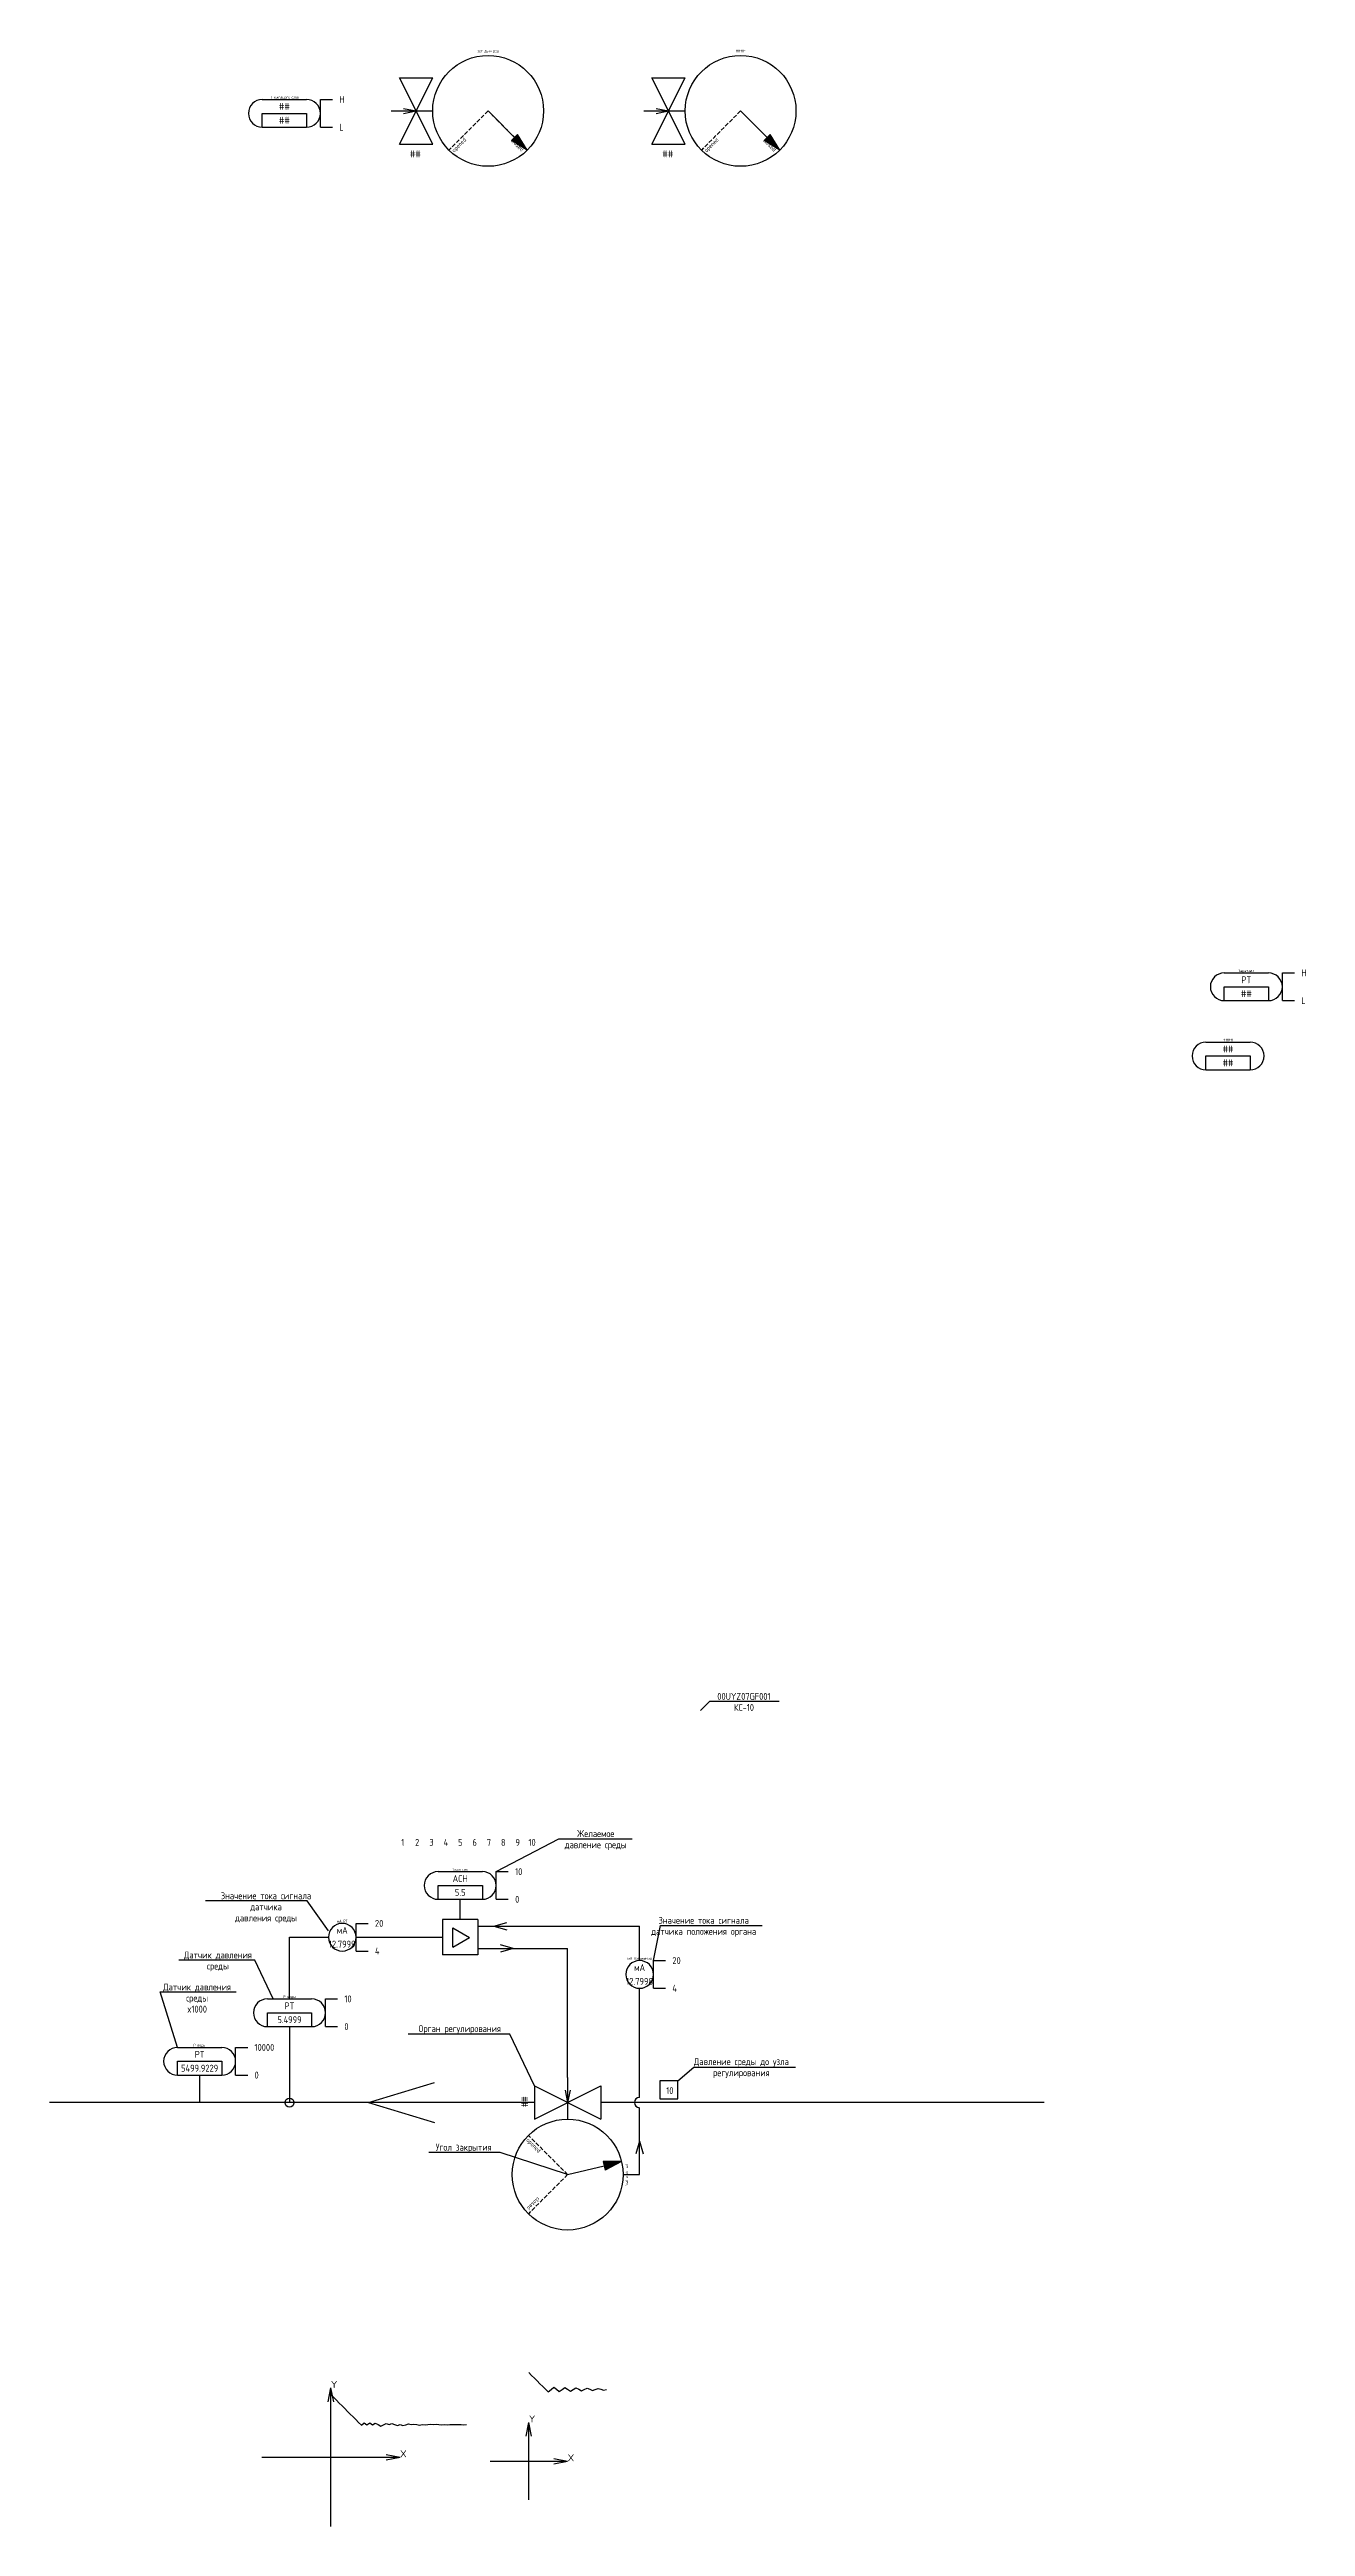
# Model space of a CAD drawing. Header units: millimetres. Extents: x 46022 to 46476, y 19721 to 20615.
import ezdxf
from ezdxf import colors
from ezdxf.entities.mleader import LeaderData, LeaderLine
from ezdxf.enums import TextEntityAlignment as Align
from ezdxf.math import Vec2, Vec3

# ---------------------------------------------------------------- set-up
doc = ezdxf.new("R2010")
doc.units = ezdxf.units.MM
doc.linetypes.add('GOST2.303 4', pattern=[7, 5, -2, 0])
doc.layers.add('com_text', color=254, linetype='Continuous', lineweight=25)
doc.layers.add('невидимые_аттрибуты', color=201, linetype='Continuous', lineweight=0, plot=False)
doc.styles.add('BNP', font='cs_gost2304.shx')
doc.styles.add('GOST 2.304', font='CS_Gost2304.shx')
doc.styles.get("Standard").update_dxf_attribs({"font": 'txt.shx'})

# ---------------------------------------------------------------- blocks, each defined once
blk = doc.blocks.new('reg_sensor')
at = {"color": 0, "linetype": 'Continuous', "lineweight": -2}
for p, q in [((-8, 5), (8, 5)), ((-8, -5), (8, -5))]:
    blk.add_line(p, q, dxfattribs=at)
at = {"color": 0, "ltscale": 100}
for p, q in [((-8, -5), (-8, 0)), ((-8, 0), (8, 0)), ((8, 0), (8, -5)), ((13, -5), (13, 5)), ((13, 5), (17.36, 5)), ((13, -5), (17.36, -5))]:
    blk.add_line(p, q, dxfattribs=at)
at = {"color": 0, "linetype": 'Continuous', "lineweight": -2}
for centre, start, end in [((-8, 0), 90, 270), ((8, 0), 270, 90)]:
    blk.add_arc(centre, 5, start, end, dxfattribs=at)
at = {"color": 0, "linetype": 'Continuous', "lineweight": -2, "style": 'GOST 2.304', "flags": 8}
for tag, p in [('ID', (0, 2.5)), ('VAL', (0, -2.5))]:
    blk.add_attdef(tag, text='', height=2.5, dxfattribs=at).set_placement(p, align=Align.MIDDLE_CENTER)
at = {"color": 0, "linetype": 'Continuous', "lineweight": -2, "ltscale": 100, "style": 'GOST 2.304', "flags": 8}
for tag, p in [('LIM_MAX', (19.83, 5)), ('LIM_MIN', (19.83, -5))]:
    blk.add_attdef(tag, text='', height=2.5, dxfattribs=at).set_placement(p, align=Align.MIDDLE_LEFT)
at = {"layer": 'невидимые_аттрибуты', "style": 'GOST 2.304', "flags": 8}
blk.add_attdef('DESCRIPTION', text='', height=1, dxfattribs=at).set_placement((0, 5), align=Align.BOTTOM_CENTER)
blk = doc.blocks.new('*U5')
at = {"ltscale": 100}
blk.add_hatch(color=256, dxfattribs=at).paths.add_polyline_path([(40.15, -14.15), (36.68, -8.48), (34.49, -10.67)])
at = {"color": 0, "lineweight": -2}
for p, q in [((-6, 12), (6, 12)), ((6, -12), (-6, 12)), ((-6, -12), (6, 12)), ((-9, 0), (6, 0)), ((-4.5, 0.9), (0, 0)), ((-4.5, -0.9), (0, 0)), ((-6, -12), (6, -12))]:
    blk.add_line(p, q, dxfattribs=at)
at = {"linetype": 'GOST2.303 4', "ltscale": 0.3}
for q in [(11.86, -14.15), (40.15, -14.15)]:
    blk.add_line((26.01, 0), q, dxfattribs=at)
at = {"ltscale": 100}
for p, q in [((26.01, 0), (35.58, -9.58)), ((36.68, -8.48), (34.49, -10.67)), ((40.15, -14.15), (36.68, -8.48)), ((40.15, -14.15), (34.49, -10.67))]:
    blk.add_line(p, q, dxfattribs=at)
at = {"color": 0, "lineweight": -2}
blk.add_circle((26.01, 0), 20.01, dxfattribs=at)
at = {"linetype": 'Continuous', "ltscale": 100, "style": 'GOST 2.304'}
for s, rotation, p in [('opened', 45, (15.45, -12.3)), ('closed', 315, (36.56, -12.3))]:
    blk.add_text(s, height=1.5, rotation=rotation, dxfattribs=at).set_placement(p, align=Align.MIDDLE_CENTER)
at = {"color": 0, "linetype": 'Continuous', "lineweight": -2, "style": 'GOST 2.304', "flags": 8}
blk.add_attdef('VAL', text='', height=2.5, dxfattribs=at).set_placement((-0.27, -15.53), align=Align.MIDDLE_CENTER)
at = {"layer": 'невидимые_аттрибуты', "style": 'GOST 2.304', "flags": 8}
blk.add_attdef('DESCRIPTION', text='', height=1, dxfattribs=at).set_placement((26.01, 20.85), align=Align.BOTTOM_CENTER)
blk = doc.blocks.new('*U62')
at = {"ltscale": 100}
blk.add_hatch(color=256, dxfattribs=at).paths.add_polyline_path([(21.34, 19.45), (21.34, 12.81), (24.35, 13.53)])
for p, q in [((21.34, 19.45), (21.34, 12.81)), ((21.34, 19.45), (24.35, 13.53)), ((21.34, 12.81), (24.35, 13.53)), ((26.01, 0), (22.84, 13.17))]:
    blk.add_line(p, q, dxfattribs=at)
at = {"color": 0, "lineweight": -2}
for p, q in [((-6, 12), (6, 12)), ((6, -12), (-6, 12)), ((-6, -12), (6, 12)), ((-9, 0), (6, 0)), ((-4.5, 0.9), (0, 0)), ((-4.5, -0.9), (0, 0)), ((-6, -12), (6, -12))]:
    blk.add_line(p, q, dxfattribs=at)
at = {"linetype": 'GOST2.303 4', "ltscale": 0.3}
for q in [(11.86, -14.15), (40.15, -14.15)]:
    blk.add_line((26.01, 0), q, dxfattribs=at)
at = {"color": 0, "lineweight": -2}
blk.add_circle((26.01, 0), 20.01, dxfattribs=at)
at = {"linetype": 'Continuous', "ltscale": 100, "style": 'GOST 2.304'}
for s, rotation, p in [('opened', 45, (15.45, -12.3)), ('closed', 315, (36.56, -12.3))]:
    blk.add_text(s, height=1.5, rotation=rotation, dxfattribs=at).set_placement(p, align=Align.MIDDLE_CENTER)
at = {"color": 0, "linetype": 'Continuous', "lineweight": -2, "style": 'GOST 2.304', "flags": 8}
blk.add_attdef('VAL', text='', height=2.5, dxfattribs=at).set_placement((-0.27, -15.53), align=Align.MIDDLE_CENTER)
at = {"layer": 'невидимые_аттрибуты', "style": 'GOST 2.304', "flags": 8}
blk.add_attdef('DESCRIPTION', text='', height=1, dxfattribs=at).set_placement((26.01, 20.85), align=Align.BOTTOM_CENTER)
blk = doc.blocks.new('reg_задатчик')
at = {"color": 0, "linetype": 'Continuous', "lineweight": -2}
for p, q in [((-8, 5), (8, 5)), ((-8, -5), (8, -5))]:
    blk.add_line(p, q, dxfattribs=at)
at = {"color": 0, "ltscale": 100}
for p, q in [((-8, -5), (-8, 0)), ((-8, 0), (8, 0)), ((8, 0), (8, -5))]:
    blk.add_line(p, q, dxfattribs=at)
at = {"color": 0, "linetype": 'Continuous', "lineweight": -2}
for centre, start, end in [((-8, 0), 90, 270), ((8, 0), 270, 90)]:
    blk.add_arc(centre, 5, start, end, dxfattribs=at)
at = {"color": 0, "linetype": 'Continuous', "lineweight": -2, "style": 'GOST 2.304', "flags": 8}
for tag, p in [('ID', (0, 2.5)), ('VAL', (0, -2.5))]:
    blk.add_attdef(tag, text='', height=2.5, dxfattribs=at).set_placement(p, align=Align.MIDDLE_CENTER)
at = {"layer": 'невидимые_аттрибуты', "style": 'GOST 2.304', "flags": 8}
blk.add_attdef('DESCRIPTION', text='', height=1, dxfattribs=at).set_placement((0, 5), align=Align.BOTTOM_CENTER)
blk = doc.blocks.new('reg_mA')
at = {"color": 0, "ltscale": 100}
for p, q in [((5, -5), (5, 5)), ((5, 5), (9.36, 5)), ((5, -5), (9.36, -5))]:
    blk.add_line(p, q, dxfattribs=at)
at = {"color": 0, "linetype": 'Continuous', "lineweight": -2}
for start, end in [(90, 270), (270, 90)]:
    blk.add_arc((0, 0), 5, start, end, dxfattribs=at)
at = {"linetype": 'Continuous', "ltscale": 100, "style": 'GOST 2.304'}
blk.add_text('мА', height=2.5, dxfattribs=at).set_placement((0, 2.5), align=Align.MIDDLE_CENTER)
at = {"color": 0, "linetype": 'Continuous', "lineweight": -2, "ltscale": 100, "style": 'GOST 2.304', "flags": 8}
for tag, p in [('LIM_MAX', (11.83, 5)), ('LIM_MIN', (11.83, -5))]:
    blk.add_attdef(tag, text='', height=2.5, dxfattribs=at).set_placement(p, align=Align.MIDDLE_LEFT)
at = {"color": 0, "linetype": 'Continuous', "lineweight": -2, "style": 'GOST 2.304', "flags": 8}
blk.add_attdef('VAL', text='', height=2.5, dxfattribs=at).set_placement((0, -2.5), align=Align.MIDDLE_CENTER)
at = {"layer": 'невидимые_аттрибуты', "style": 'GOST 2.304', "flags": 8}
blk.add_attdef('DESCRIPTION', text='', height=1, dxfattribs=at).set_placement((0, 5), align=Align.BOTTOM_CENTER)
blk = doc.blocks.new('_None')

msp = doc.modelspace()

# ---------------------------------------------------------------- linework, layer by layer
at = {"linetype": 'Continuous', "lineweight": -2}
for p, q in [((46446.28, 20281.98), (46462.28, 20281.98)), ((46446.28, 20271.98), (46462.28, 20271.98))]:
    msp.add_line(p, q, dxfattribs=at)
at = {"ltscale": 100}
for p, q in [((46446.28, 20271.98), (46446.28, 20276.98)), ((46446.28, 20276.98), (46462.28, 20276.98)), ((46462.28, 20276.98), (46462.28, 20271.98)), ((46467.28, 20271.98), (46467.28, 20281.98)), ((46467.28, 20281.98), (46471.65, 20281.98)), ((46467.28, 20271.98), (46471.65, 20271.98)), ((46170.31, 19940.22), (46170.31, 19947.49)), ((46163.9, 19940.22), (46163.9, 19927.4)), ((46176.72, 19940.22), (46163.9, 19940.22)), ((46167.69, 19937.19), (46173.64, 19933.68)), ((46176.72, 19940.22), (46176.72, 19927.4)), ((46176.72, 19937.82), (46235.11, 19937.82)), ((46108.64, 19911.53), (46108.64, 19933.81)), ((46108.64, 19933.81), (46122.69, 19933.81)), ((46132.69, 19933.81), (46163.9, 19933.81)), ((46176.72, 19927.4), (46163.9, 19927.4)), ((46167.69, 19930.16), (46173.64, 19933.68)), ((46176.72, 19929.79), (46209.11, 19929.79)), ((46209.11, 19883.11), (46209.11, 19929.79)), ((46108.64, 19901.53), (46108.64, 19874.11)), ((46197.11, 19874.11), (46021.95, 19874.11)), ((46381.23, 19874.11), (46221.11, 19874.11))]:
    msp.add_line(p, q, dxfattribs=at)
for p, q in [((46167.69, 19930.16), (46167.69, 19937.19)), ((46182.45, 19937.82), (46187.09, 19939.15)), ((46182.45, 19937.82), (46187.09, 19936.5)), ((46235.11, 19925.37), (46235.11, 19937.82)), ((46189.44, 19929.79), (46184.8, 19931.11)), ((46189.44, 19929.79), (46184.8, 19928.47)), ((46235.11, 19875.96), (46235.11, 19915.37)), ((46076.18, 19884.02), (46076.18, 19874.11)), ((46137.18, 19874.11), (46160.99, 19881.34)), ((46137.18, 19874.11), (46160.99, 19866.88)), ((46235.11, 19848.1), (46235.11, 19872.26)), ((46235.11, 19860.18), (46233.79, 19855.54)), ((46235.11, 19860.18), (46236.43, 19855.54)), ((46229.11, 19848.1), (46235.11, 19848.1)), ((46122.61, 19766.06), (46123.61, 19771.06)), ((46123.61, 19721.06), (46123.61, 19771.06)), ((46124.61, 19766.06), (46123.61, 19771.06)), ((46194.11, 19753.62), (46195.11, 19758.62)), ((46195.11, 19730.62), (46195.11, 19758.62)), ((46196.11, 19753.62), (46195.11, 19758.62)), ((46143.61, 19747.06), (46148.61, 19746.06)), ((46098.61, 19746.06), (46148.61, 19746.06)), ((46143.61, 19745.06), (46148.61, 19746.06)), ((46181.11, 19744.62), (46209.11, 19744.62)), ((46204.11, 19745.62), (46209.11, 19744.62)), ((46204.11, 19743.62), (46209.11, 19744.62))]:
    msp.add_line(p, q)
at = {"color": 4}
for p, q in [((46195.11, 19776.61), (46196.11, 19775.61)), ((46196.11, 19775.61), (46197.11, 19774.61)), ((46197.11, 19774.61), (46198.11, 19773.61)), ((46198.11, 19773.61), (46199.11, 19772.61)), ((46123.61, 19768.62), (46124.61, 19767.62)), ((46124.61, 19767.62), (46125.61, 19766.62)), ((46125.61, 19766.62), (46126.61, 19765.62)), ((46126.61, 19765.62), (46127.61, 19764.62)), ((46127.61, 19764.62), (46128.61, 19763.62)), ((46199.11, 19772.61), (46200.11, 19771.61)), ((46200.11, 19771.61), (46201.11, 19770.61)), ((46201.11, 19770.61), (46202.11, 19769.61)), ((46202.11, 19769.61), (46203.11, 19770.51)), ((46203.11, 19770.51), (46204.11, 19771.41)), ((46204.11, 19771.41), (46205.11, 19770.6)), ((46205.11, 19770.6), (46206.11, 19769.79)), ((46206.11, 19769.79), (46207.11, 19770.52)), ((46207.11, 19770.52), (46208.11, 19771.25)), ((46208.11, 19771.25), (46209.11, 19770.59)), ((46209.11, 19770.59), (46210.11, 19769.93)), ((46210.11, 19769.93), (46211.11, 19770.52)), ((46211.11, 19770.52), (46212.11, 19771.12)), ((46212.11, 19771.12), (46213.11, 19770.58)), ((46213.11, 19770.58), (46214.11, 19770.05)), ((46214.11, 19770.05), (46215.11, 19770.53)), ((46215.11, 19770.53), (46216.11, 19771.01)), ((46216.11, 19771.01), (46217.11, 19770.58)), ((46217.11, 19770.58), (46218.11, 19770.15)), ((46218.11, 19770.15), (46219.11, 19770.54)), ((46219.11, 19770.54), (46220.11, 19770.92)), ((46220.11, 19770.92), (46221.11, 19770.57)), ((46221.11, 19770.57), (46222.11, 19770.23)), ((46222.11, 19770.23), (46223.11, 19770.54)), ((46128.61, 19763.62), (46129.61, 19762.62)), ((46129.61, 19762.62), (46130.61, 19761.62)), ((46130.61, 19761.62), (46131.61, 19760.62)), ((46131.61, 19760.62), (46132.61, 19759.62)), ((46132.61, 19759.62), (46133.61, 19758.62)), ((46133.61, 19758.62), (46134.61, 19757.62)), ((46134.61, 19757.62), (46135.61, 19758.52)), ((46135.61, 19758.52), (46136.61, 19757.71)), ((46136.61, 19757.71), (46137.61, 19758.44)), ((46137.61, 19758.44), (46138.61, 19757.78)), ((46138.61, 19757.78), (46139.61, 19758.37)), ((46139.61, 19758.37), (46140.61, 19757.84)), ((46140.61, 19757.84), (46141.61, 19757.31)), ((46141.61, 19757.31), (46142.61, 19757.79)), ((46142.61, 19757.79), (46143.61, 19758.27)), ((46143.61, 19758.27), (46144.61, 19757.83)), ((46144.61, 19757.83), (46145.61, 19758.22)), ((46145.61, 19758.22), (46146.61, 19757.87)), ((46146.61, 19757.87), (46147.61, 19757.52)), ((46147.61, 19757.52), (46148.61, 19757.84)), ((46148.61, 19757.84), (46149.61, 19757.56)), ((46149.61, 19757.56), (46150.61, 19757.81)), ((46150.61, 19757.81), (46151.61, 19758.06)), ((46151.61, 19758.06), (46152.61, 19757.84)), ((46152.61, 19757.84), (46153.61, 19758.04)), ((46153.61, 19758.04), (46154.61, 19757.86)), ((46154.61, 19757.86), (46155.61, 19757.67)), ((46155.61, 19757.67), (46156.61, 19757.84)), ((46156.61, 19757.84), (46157.61, 19757.69)), ((46157.61, 19757.69), (46158.61, 19757.82)), ((46158.61, 19757.82), (46159.61, 19757.96)), ((46159.61, 19757.96), (46160.61, 19757.84)), ((46160.61, 19757.84), (46161.61, 19757.95)), ((46161.61, 19757.95), (46162.61, 19757.85)), ((46162.61, 19757.85), (46163.61, 19757.75)), ((46163.61, 19757.75), (46164.61, 19757.84)), ((46164.61, 19757.84), (46165.61, 19757.76)), ((46165.61, 19757.76), (46166.61, 19757.83)), ((46166.61, 19757.83), (46167.61, 19757.9)), ((46167.61, 19757.9), (46168.61, 19757.84)), ((46168.61, 19757.84), (46169.61, 19757.89)), ((46169.61, 19757.89), (46170.61, 19757.84)), ((46170.61, 19757.84), (46171.61, 19757.79)), ((46171.61, 19757.79), (46172.61, 19757.84))]:
    msp.add_line(p, q, dxfattribs=at)
msp.add_lwpolyline([(46242.43, 19875.45), (46248.97, 19875.45), (46248.97, 19881.98), (46242.43, 19881.98)], close=True)
at = {"ltscale": 100}
msp.add_circle((46108.64, 19874.11), 1.63, dxfattribs=at)
at = {"linetype": 'Continuous', "lineweight": -2}
for centre, start, end in [((46446.28, 20276.98), 90, 270), ((46462.28, 20276.98), 270, 90)]:
    msp.add_arc(centre, 5, start, end, dxfattribs=at)
msp.add_arc((46235.11, 19874.11), 1.85, 90, 270)

# ---------------------------------------------------------------- block references
ref = msp.add_blockref('*U5', (46154.37, 20593.22))
ref.add_attrib('DESCRIPTION', 'рег дым рец', dxfattribs={"layer": 'невидимые_аттрибуты', "height": 1, "style": 'GOST 2.304'}).set_placement((46180.37, 20614.07), align=Align.BOTTOM_CENTER)
ref.add_attrib('VAL', '##', dxfattribs={"color": 0, "linetype": 'Continuous', "lineweight": -2, "height": 2.5, "style": 'GOST 2.304'}).set_placement((46154.09, 20577.69), align=Align.MIDDLE_CENTER)
ref = msp.add_blockref('*U5', (46245.58, 20593.22))
ref.add_attrib('DESCRIPTION', '####', dxfattribs={"layer": 'невидимые_аттрибуты', "height": 1, "style": 'GOST 2.304'}).set_placement((46271.59, 20614.07), align=Align.BOTTOM_CENTER)
ref.add_attrib('VAL', '##', dxfattribs={"color": 0, "linetype": 'Continuous', "lineweight": -2, "height": 2.5, "style": 'GOST 2.304'}).set_placement((46245.31, 20577.69), align=Align.MIDDLE_CENTER)
at = {"ltscale": 100}
for p, values in [((46106.79, 20592.34), {'ID': '##', 'VAL': '##', 'LIM_MAX': 'H', 'LIM_MIN': 'L', 'DESCRIPTION': 'T кипящего слоя'}), ((46170.31, 19952.49), {'ID': 'ACH', 'VAL': '5.5', 'LIM_MAX': '10', 'LIM_MIN': '0', 'DESCRIPTION': 'задатчик'}), ((46108.64, 19906.53), {'ID': 'PT', 'VAL': '5.4999', 'LIM_MAX': '10', 'LIM_MIN': '0', 'DESCRIPTION': 'P воды'}), ((46076.18, 19889.02), {'ID': 'PT', 'VAL': '5499.9229', 'LIM_MAX': '10000', 'LIM_MIN': '0', 'DESCRIPTION': 'P воды'})]:
    msp.add_blockref('reg_sensor', p, dxfattribs=at).add_auto_attribs(values)
ref = msp.add_blockref('reg_задатчик', (46447.67, 20251.99))
ref.add_attrib('DESCRIPTION', '####', dxfattribs={"layer": 'невидимые_аттрибуты', "height": 1, "style": 'GOST 2.304'}).set_placement((46447.67, 20256.99), align=Align.BOTTOM_CENTER)
ref.add_attrib('VAL', '##', dxfattribs={"color": 0, "linetype": 'Continuous', "lineweight": -2, "height": 2.5, "style": 'GOST 2.304'}).set_placement((46447.67, 20249.49), align=Align.MIDDLE_CENTER)
ref.add_attrib('ID', '##', dxfattribs={"color": 0, "linetype": 'Continuous', "lineweight": -2, "height": 2.5, "style": 'GOST 2.304'}).set_placement((46447.67, 20254.49), align=Align.MIDDLE_CENTER)
for p, values in [((46127.69, 19933.81), {'VAL': '12.7999', 'LIM_MAX': '20', 'LIM_MIN': '4', 'DESCRIPTION': 'мА PT'}), ((46235.11, 19920.37), {'VAL': '12.7998', 'LIM_MAX': '20', 'LIM_MIN': '4', 'DESCRIPTION': 'мА положения'})]:
    msp.add_blockref('reg_mA', p).add_auto_attribs(values)
ref = msp.add_blockref('*U62', (46209.11, 19874.11), dxfattribs=dict(rotation=270))
ref.add_attrib('DESCRIPTION', 'рег дым рец', dxfattribs={"layer": 'невидимые_аттрибуты', "height": 1, "rotation": 270, "style": 'GOST 2.304'}).set_placement((46229.96, 19848.1), align=Align.BOTTOM_CENTER)
ref.add_attrib('VAL', '##', dxfattribs={"color": 0, "linetype": 'Continuous', "lineweight": -2, "height": 2.5, "rotation": 270, "style": 'GOST 2.304'}).set_placement((46193.58, 19874.38), align=Align.MIDDLE_CENTER)

# ---------------------------------------------------------------- texts
at = {"linetype": 'Continuous', "ltscale": 100, "style": 'GOST 2.304'}
for s, p in [('H', (46474.11, 20281.98)), ('L', (46474.11, 20271.98))]:
    msp.add_text(s, height=2.5, dxfattribs=at).set_placement(p, align=Align.MIDDLE_LEFT)
for s, p in [('##', (46454.28, 20274.48)), ('PT', (46454.28, 20279.48)), ('1', (46149.57, 19968.04)), ('2', (46154.75, 19968.04)), ('3', (46159.94, 19968.04)), ('4', (46165.13, 19968.04)), ('5', (46170.31, 19968.04)), ('6', (46175.5, 19968.04)), ('7', (46180.69, 19968.04)), ('8', (46185.87, 19968.04)), ('9', (46191.06, 19968.04)), ('10', (46196.25, 19968.04)), ('10', (46246.04, 19878.44))]:
    msp.add_text(s, height=2.5, dxfattribs=at).set_placement(p, align=Align.MIDDLE_CENTER)
for s, p in [('Y', (46123.61, 19771.06)), ('Y', (46195.11, 19758.62)), ('X', (46148.61, 19746.06)), ('X', (46209.11, 19744.62))]:
    msp.add_text(s, height=2.5).set_placement(p)
at = {"layer": 'невидимые_аттрибуты', "ltscale": 100, "style": 'GOST 2.304'}
msp.add_text('задатчик', height=1, dxfattribs=at).set_placement((46454.28, 20281.98), align=Align.BOTTOM_CENTER)

# ---------------------------------------------------------------- leaders
at = {"layer": 'com_text'}
ml = msp.add_multileader_mtext('Standard', dxfattribs=at)
ml.set_content('\\pxa0.4,se0.88;{\\C256;00UYZ07GF001\\PКС-10}', color=7, style='BNP')
ml.set_leader_properties(color=256)
ml.set_arrow_properties(name='NONE')
ml.build(insert=Vec2(0, 0))
ml.multileader.update_dxf_attribs({"has_dogleg": 0, "text_left_attachment_type": 6, "text_right_attachment_type": 6, "dogleg_length": 1, "arrow_head_size": 0.5})
ctx = ml.context
ctx.base_point, ctx.char_height, ctx.arrow_head_size, ctx.landing_gap_size, ctx.plane_origin = Vec3(46260.51, 20019.01), 2.5, 0.5, 1, Vec3(46285.58, 19938.07)
ctx.left_attachment, ctx.right_attachment, ctx.text_align_type = 6, 6, 1
notes = []
notes.append((ctx, [(0, (1, 1, 0), (46259.51, 20019.01), (1, 0), 1, [(0, [(46257.11, 20015.61)], 0, [])])]))
ctx.mtext.insert, ctx.mtext.alignment, ctx.mtext.line_spacing_factor, ctx.mtext.line_spacing_style, ctx.mtext.flow_direction = Vec3(46272.79, 20022.01), 2, 0.96, 2, 5
ml = msp.add_multileader_mtext('Standard', dxfattribs=at)
ml.set_content('Желаемое давление среды', color=7, style='BNP')
ml.set_leader_properties(color=256)
ml.set_arrow_properties(name='NONE')
ml.build(insert=Vec2(0, 0))
ml.multileader.update_dxf_attribs({"has_dogleg": 0, "text_left_attachment_type": 6, "text_right_attachment_type": 6, "dogleg_length": 1, "arrow_head_size": 0.5})
ctx = ml.context
ctx.base_point, ctx.char_height, ctx.arrow_head_size, ctx.landing_gap_size, ctx.plane_origin = Vec3(46205.91, 19969.32), 2.5, 0.5, 1, Vec3(46228.7, 19983.04)
ctx.left_attachment, ctx.right_attachment, ctx.text_align_type = 6, 6, 1
notes.append((ctx, [(1, (1, 1, 0), (46204.91, 19969.32), (1, 0), 1, [(0, [(46183.31, 19957.49)], 0, [])])]))
ctx.mtext.insert, ctx.mtext.width, ctx.mtext.alignment, ctx.mtext.line_spacing_factor, ctx.mtext.line_spacing_style, ctx.mtext.flow_direction = Vec3(46219.26, 19972.45), 25.2538, 2, 0.96, 2, 5
ml = msp.add_multileader_mtext('Standard', dxfattribs=at)
ml.set_content('Значение тока сигнала датчика\\Pдавления среды', color=7, style='BNP')
ml.set_leader_properties(color=256)
ml.set_arrow_properties(name='NONE')
ml.build(insert=Vec2(0, 0))
ml.multileader.update_dxf_attribs({"has_dogleg": 0, "text_left_attachment_type": 6, "text_right_attachment_type": 6, "dogleg_length": 1, "arrow_head_size": 0.5})
ctx = ml.context
ctx.base_point, ctx.char_height, ctx.arrow_head_size, ctx.landing_gap_size, ctx.plane_origin = Vec3(46085.35, 19946.9), 2.5, 0.5, 1, Vec3(46122.69, 19936.16)
ctx.left_attachment, ctx.right_attachment, ctx.text_align_type = 6, 6, 1
notes.append((ctx, [(0, (1, 1, 0), (46115.99, 19946.9), (-1, 0), 1, [(0, [(46122.69, 19936.16)], 0, [])])]))
ctx.mtext.insert, ctx.mtext.width, ctx.mtext.alignment, ctx.mtext.line_spacing_factor, ctx.mtext.line_spacing_style, ctx.mtext.flow_direction = Vec3(46100.17, 19950.03), 35.3806, 2, 0.96, 2, 5
ml = msp.add_multileader_mtext('Standard', dxfattribs=at)
ml.set_content('Значение тока сигнала датчика положения органа', color=7, style='BNP')
ml.set_leader_properties(color=256)
ml.set_arrow_properties(name='NONE')
ml.build(insert=Vec2(0, 0))
ml.multileader.update_dxf_attribs({"has_dogleg": 0, "text_left_attachment_type": 6, "text_right_attachment_type": 6, "dogleg_length": 1, "arrow_head_size": 0.5})
ctx = ml.context
ctx.base_point, ctx.char_height, ctx.arrow_head_size, ctx.landing_gap_size, ctx.plane_origin = Vec3(46242.68, 19938.04), 2.5, 0.5, 1, Vec3(46265.47, 19951.75)
ctx.left_attachment, ctx.right_attachment, ctx.text_align_type = 6, 6, 1
notes.append((ctx, [(1, (1, 1, 0), (46241.68, 19938.04), (1, 0), 1, [(0, [(46240.11, 19925.37)], 0, [])])]))
ctx.mtext.insert, ctx.mtext.width, ctx.mtext.alignment, ctx.mtext.line_spacing_factor, ctx.mtext.line_spacing_style, ctx.mtext.flow_direction = Vec3(46258.27, 19941.16), 35.3806, 2, 0.96, 2, 5
ml = msp.add_multileader_mtext('Standard', dxfattribs=at)
ml.set_content('Датчик давления среды', color=7, style='BNP')
ml.set_leader_properties(color=256)
ml.set_arrow_properties(name='NONE')
ml.build(insert=Vec2(0, 0))
ml.multileader.update_dxf_attribs({"has_dogleg": 0, "text_left_attachment_type": 6, "text_right_attachment_type": 6, "dogleg_length": 1, "arrow_head_size": 0.5})
ctx = ml.context
ctx.base_point, ctx.char_height, ctx.arrow_head_size, ctx.landing_gap_size, ctx.plane_origin = Vec3(46069.41, 19925.53), 2.5, 0.5, 1, Vec3(46087.71, 19939.24)
ctx.left_attachment, ctx.right_attachment, ctx.text_align_type = 6, 6, 1
notes.append((ctx, [(0, (1, 1, 0), (46097.11, 19925.53), (-1, 0), 1, [(0, [(46102.72, 19911.53)], 0, [])])]))
ctx.mtext.insert, ctx.mtext.width, ctx.mtext.alignment, ctx.mtext.line_spacing_factor, ctx.mtext.line_spacing_style, ctx.mtext.flow_direction = Vec3(46082.76, 19928.65), 26.2004, 2, 0.96, 2, 5
ml = msp.add_multileader_mtext('Standard', dxfattribs=at)
ml.set_content('Датчик давления среды\\Px1000', color=7, style='BNP')
ml.set_leader_properties(color=256)
ml.set_arrow_properties(name='NONE')
ml.build(insert=Vec2(0, 0))
ml.multileader.update_dxf_attribs({"has_dogleg": 0, "text_left_attachment_type": 6, "text_right_attachment_type": 6, "dogleg_length": 1, "arrow_head_size": 0.5})
ctx = ml.context
ctx.base_point, ctx.char_height, ctx.arrow_head_size, ctx.landing_gap_size, ctx.plane_origin = Vec3(46061.92, 19914.09), 2.5, 0.5, 1, Vec3(46080.22, 19927.8)
ctx.left_attachment, ctx.right_attachment, ctx.text_align_type = 6, 6, 1
notes.append((ctx, [(1, (1, 1, 0), (46060.92, 19914.09), (1, 0), 1, [(0, [(46068.18, 19894.02)], 0, [])])]))
ctx.mtext.insert, ctx.mtext.width, ctx.mtext.alignment, ctx.mtext.line_spacing_factor, ctx.mtext.line_spacing_style, ctx.mtext.flow_direction = Vec3(46075.27, 19917.09), 26.2004, 2, 0.96, 2, 5
ml = msp.add_multileader_mtext('Standard', dxfattribs=at)
ml.set_content('Орган регулирования', color=7, style='BNP')
ml.set_leader_properties(color=256)
ml.set_arrow_properties(name='NONE')
ml.build(insert=Vec2(0, 0))
ml.multileader.update_dxf_attribs({"has_dogleg": 0, "text_left_attachment_type": 6, "text_right_attachment_type": 6, "dogleg_length": 1, "arrow_head_size": 0.5})
ctx = ml.context
ctx.base_point, ctx.char_height, ctx.arrow_head_size, ctx.landing_gap_size, ctx.plane_origin = Vec3(46152.07, 19898.85), 2.5, 0.5, 1, Vec3(46179.85, 19912.57)
ctx.left_attachment, ctx.right_attachment, ctx.text_align_type = 6, 6, 1
notes.append((ctx, [(0, (1, 1, 0), (46189.25, 19898.85), (-1, 0), 1, [(0, [(46197.11, 19880.11)], 0, [])])]))
ctx.mtext.insert, ctx.mtext.width, ctx.mtext.alignment, ctx.mtext.line_spacing_factor, ctx.mtext.line_spacing_style, ctx.mtext.flow_direction = Vec3(46170.16, 19902.06), 35.3806, 2, 0.96, 2, 5
ml = msp.add_multileader_mtext('Standard', dxfattribs=at)
ml.set_content('Давление среды до узла регулирования', color=7, style='BNP')
ml.set_leader_properties(color=256)
ml.set_arrow_properties(name='NONE')
ml.build(insert=Vec2(0, 0))
ml.multileader.update_dxf_attribs({"has_dogleg": 0, "text_left_attachment_type": 6, "text_right_attachment_type": 6, "dogleg_length": 1, "arrow_head_size": 0.5})
ctx = ml.context
ctx.base_point, ctx.char_height, ctx.arrow_head_size, ctx.landing_gap_size, ctx.plane_origin = Vec3(46254.74, 19886.93), 2.5, 0.5, 1, Vec3(46275.29, 19925.11)
ctx.left_attachment, ctx.right_attachment, ctx.text_align_type = 6, 6, 1
notes.append((ctx, [(1, (1, 1, 0), (46253.74, 19886.93), (1, 0), 1, [(0, [(46248.97, 19881.98)], 0, [])])]))
ctx.mtext.insert, ctx.mtext.width, ctx.mtext.alignment, ctx.mtext.line_spacing_factor, ctx.mtext.line_spacing_style, ctx.mtext.flow_direction = Vec3(46271.88, 19890.13), 35.3806, 2, 0.96, 2, 5
ml = msp.add_multileader_mtext('Standard', dxfattribs=at)
ml.set_content('Угол закрытия', color=7, style='BNP')
ml.set_leader_properties(color=256)
ml.set_arrow_properties(name='NONE')
ml.build(insert=Vec2(0, 0))
ml.multileader.update_dxf_attribs({"has_dogleg": 0, "text_left_attachment_type": 6, "text_right_attachment_type": 6, "dogleg_length": 1, "arrow_head_size": 0.5})
ctx = ml.context
ctx.base_point, ctx.char_height, ctx.arrow_head_size, ctx.landing_gap_size, ctx.plane_origin = Vec3(46158.49, 19856.11), 2.5, 0.5, 1, Vec3(46176.29, 19869.82)
ctx.left_attachment, ctx.right_attachment, ctx.text_align_type = 6, 6, 1
notes.append((ctx, [(0, (1, 1, 0), (46185.68, 19856.11), (-1, 0), 1, [(0, [(46209.11, 19848.1)], 0, [])])]))
ctx.mtext.insert, ctx.mtext.width, ctx.mtext.alignment, ctx.mtext.line_spacing_factor, ctx.mtext.line_spacing_style, ctx.mtext.flow_direction = Vec3(46171.59, 19859.23), 35.3806, 2, 0.96, 2, 5
for ctx, leaders in notes:
    for number, flags, end, landing, length, lines in leaders:
        leader = LeaderData()
        leader.index, (leader.has_last_leader_line, leader.has_dogleg_vector, leader.attachment_direction) = number, flags
        leader.last_leader_point, leader.dogleg_vector, leader.dogleg_length = Vec3(end), Vec3(landing), length
        for number, points, colour, breaks in lines:
            line = LeaderLine()
            line.index, line.vertices, line.color, line.breaks = number, Vec3.list(points), colors.encode_raw_color(colour), breaks
            leader.lines.append(line)
        ctx.leaders.append(leader)

doc.saveas('drawing.dxf')
